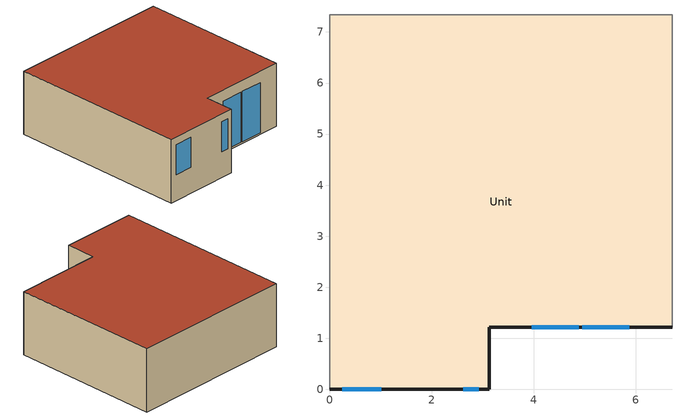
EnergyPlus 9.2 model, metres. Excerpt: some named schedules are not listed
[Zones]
Unit
 floor adiabatic (Unit Floor): 6.71,7.34 6.71,1.22 3.12,1.22 3.12,0 0,0 0,7.34 z0
 wall outside (Wood Frame Wall Zones 345): 0,0 3.12,0 3.12,1.22 6.71,1.22 z0:2.59
 wall adiabatic (Interior Wall): 6.71,1.22 6.71,7.34 0,7.34 0,0 z0:2.59
 window (Glazing System Zones 5678): 0.25,0 1.02,0 / 2.62,0 2.92,0 z1.07:2.29; 3.96,1.22 4.88,1.22 / 4.95,1.22 5.87,1.22 z0.08:2.13
 roof outside (Tile Roof Zones 45678): 0,7.34 0,0 3.12,0 3.12,1.22 6.71,1.22 6.71,7.34 z2.59
[Building]
NoSunspace Rooftop: North Axis {deg}=0; Terrain=City; Loads Convergence Tolerance Value=0.04; Temperature Convergence Tolerance Value {deltaC}=0.4; Solar Distribution=FullExteriorWithReflections; Maximum Number of Warmup Days=100; Minimum Number of Warmup Days=6
[Material]
Name | Roughness | Thickness {m} | Conductivity {W/m-K} | Density {kg/m3} | Specific Heat {J/kg-K} | Thermal Absorptance | Solar Absorptance | Visible Absorptance
I01 25mm insulation board | MediumRough | 0.0254 | 0.03 | 43 | 1210
G01a 19mm gypsum board | MediumSmooth | 0.019 | 0.16 | 800 | 1090
F11 Wood siding | MediumSmooth | 0.0127 | 0.09 | 592 | 1170
G02 16mm plywood | Smooth | 0.0159 | 0.12 | 544 | 1210
Wood Studs plus insulation | MediumRough | 0.0889 | 0.0525 | 960 | 1200 | 0.9 | 0.7 | 0.7
M14b 20cm heavyweight concrete | MediumRough | 0.2 | 1.95 | 2240 | 900
F14 Slate or tile | VeryRough | 0.0127 | 1.59 | 1920 | 1260
I03 75mm insulation board | MediumRough | 0.0762 | 0.03 | 43 | 1210
15mm insulation board | MediumRough | 0.015 | 0.03 | 43 | 1210
[Material:AirGap]
F04 Wall air space resistance: Thermal Resistance {m2-K/W}=0.15
[WindowMaterial:Glazing] Optical Data Type=Spectral; Infrared Transmittance at Normal Incidence=0; Conductivity {W/m-K}=1
Name | Window Glass Spectral Data Set | Thickness {m} | Front Side Infrared Hemispherical Emissivity | Back Side Infrared Hemispherical Emissivity
Zone5678 Exterior Pane | Zone5678 Exterior Pane Spec | 0.004 | 0.84 | 0.84
Zone5678 Interior Pane | Zone5678 Interior Pane Spec | 0.00386 | 0.024733 | 0.841906
[WindowMaterial:GasMixture]
Zone5678 Gap: Thickness {m}=0.0079; Number of Gases in Mixture=2; Gas 1 Type=Air; Gas 1 Fraction=0.1; Gas 2 Type=Argon; Gas 2 Fraction=0.9
[MaterialProperty:GlazingSpectralData] Wavelength 1 {micron}=0.3; Transmittance 1=0; Wavelength 2 {micron}=0.305; Wavelength 3 {micron}=0.31; Wavelength 4 {micron}=0.315; Wavelength 5 {micron}=0.32; N21=0.325; N25=0.33; N29=0.335; N33=0.34; N37=0.345; N41=0.35; N45=0.355; N49=0.36; N53=0.365; N57=0.37; N61=0.375; N65=0.38; N69=0.385; N73=0.39; N77=0.395; N81=0.4; N85=0.405; N89=0.41; N93=0.415; N97=0.42; N101=0.425; N105=0.43; N109=0.435; N113=0.44; N117=0.445; N121=0.45; N125=0.455; N129=0.46; N133=0.465; N137=0.47; N141=0.475; N145=0.48; N149=0.485; N153=0.49; N157=0.495; N161=0.5; N165=0.505; N169=0.51; N173=0.515; N177=0.52; N181=0.525; N185=0.53; N189=0.535; N193=0.54; N197=0.545; N201=0.55; N205=0.555; N209=0.56; N213=0.565; N217=0.57; N221=0.575; N225=0.58; N229=0.585; N233=0.59; N237=0.595; N241=0.6; N245=0.605; N249=0.61; N253=0.615; N257=0.62; N261=0.625; N265=0.63; N269=0.635; N273=0.64; N277=0.645; N281=0.65; N285=0.655; N289=0.66; N293=0.665; N297=0.67; N301=0.675; N305=0.68; N309=0.685; N313=0.69; N317=0.695; N321=0.7; N325=0.705; N329=0.71; N333=0.715; N337=0.72; N341=0.725; N345=0.73; N349=0.735; N353=0.74; N357=0.745; N361=0.75; N365=0.755; N369=0.76; N373=0.765; N377=0.77; N381=0.775; N385=0.78; N389=0.785; N393=0.79; N397=0.795; N401=0.8; N405=0.805; N409=0.81; N413=0.815; N417=0.82; N421=0.825; N425=0.83; N429=0.835; N433=0.84; N437=0.845; N441=0.85; N445=0.855; N449=0.86; N453=0.865; N457=0.87; N461=0.875; N465=0.88; N469=0.885; N473=0.89; N477=0.895; N481=0.9; N485=0.905; N489=0.91; N493=0.915; N497=0.92; N501=0.925; N505=0.93; N509=0.935; N513=0.94; N517=0.945; N521=0.95; N525=0.955; N529=0.96; N533=0.965; N537=0.97; N541=0.975; N545=0.98; N549=0.985; N553=0.99; N557=0.995; N561=1; N565=1.005; N569=1.01; N573=1.015; N577=1.02; N581=1.025; N585=1.03; N589=1.035; N593=1.04; N597=1.045; N601=1.05; N605=1.055; N609=1.06; N613=1.065; N617=1.07; N621=1.075; N625=1.08; N629=1.085; N633=1.09; N637=1.095; N641=1.1; N645=1.105; N649=1.11; N653=1.115; N657=1.12; N661=1.125; N665=1.13; N669=1.135; N673=1.14; N677=1.145; N681=1.15; N685=1.155; N689=1.16; N693=1.165; N697=1.17; N701=1.175; N705=1.18; N709=1.185; N713=1.19; N717=1.195; N721=1.2; N725=1.205; N729=1.21; N733=1.215; N737=1.22; N741=1.225; N745=1.23; N749=1.235; N753=1.24; N757=1.245; N761=1.25; N765=1.255; N769=1.26; N773=1.265; N777=1.27; N781=1.275; N785=1.28; N789=1.285; N793=1.29; N797=1.295; N801=1.3; N805=1.305; N809=1.31; N813=1.315; N817=1.32; N821=1.325; N825=1.33; N829=1.335; N833=1.34; N837=1.345; N841=1.35; N845=1.355; N849=1.36; N853=1.365; N857=1.37; N861=1.375; N865=1.38; N869=1.385; N873=1.39; N877=1.395; N881=1.4; N885=1.405; N889=1.41; N893=1.415; N897=1.42; N901=1.425; N905=1.43; N909=1.435; N913=1.44; N917=1.445; N921=1.45; N925=1.455; N929=1.46; N933=1.465; N937=1.47; N941=1.475; N945=1.48; N949=1.485; N953=1.49; N957=1.495; N961=1.5; N965=1.505; N969=1.51; N973=1.515; N977=1.52; N981=1.525; N985=1.53; N989=1.535; N993=1.54; N997=1.545; N1001=1.55; N1005=1.555; N1009=1.56; N1013=1.565; N1017=1.57; N1021=1.575; N1025=1.58; N1029=1.585; N1033=1.59; N1037=1.595; N1041=1.6; N1045=1.605; N1049=1.61; N1053=1.615; N1057=1.62; N1061=1.625; N1065=1.63; N1069=1.635; N1073=1.64; N1077=1.645; N1081=1.65; N1085=1.655; N1089=1.66; N1093=1.665; N1097=1.67; N1101=1.675; N1105=1.68; N1109=1.685; N1113=1.69; N1117=1.695; N1121=1.7; N1125=1.705; N1129=1.71; N1133=1.715; N1137=1.72; N1141=1.725; N1145=1.73; N1149=1.735; N1153=1.74; N1157=1.745; N1161=1.75; N1165=1.755; N1169=1.76; N1173=1.765; N1177=1.77; N1181=1.775; N1185=1.78; N1189=1.785; N1193=1.79; N1197=1.795; N1201=1.8; N1205=1.805; N1209=1.81; N1213=1.815; N1217=1.82; N1221=1.825; N1225=1.83; N1229=1.835; N1233=1.84; N1237=1.845; N1241=1.85; N1245=1.855; N1249=1.86; N1253=1.865; N1257=1.87; N1261=1.875; N1265=1.88; N1269=1.885; N1273=1.89; N1277=1.895; N1281=1.9; N1285=1.905; N1289=1.91; N1293=1.915; N1297=1.92; N1301=1.925; N1305=1.93; N1309=1.935; N1313=1.94; N1317=1.945; N1321=1.95; N1325=1.955; N1329=1.96; N1333=1.965; N1337=1.97; N1341=1.975; N1345=1.98; N1349=1.985; N1353=1.99; N1357=1.995; N1361=2; N1365=2.005; N1369=2.01; N1373=2.015; N1377=2.02; N1381=2.025; N1385=2.03; N1389=2.035; N1393=2.04; N1397=2.045; N1401=2.05; N1405=2.055; N1409=2.06; N1413=2.065; N1417=2.07; N1421=2.075; N1425=2.08; N1429=2.085; N1433=2.09; N1437=2.095; N1441=2.1; N1445=2.105; N1449=2.11; N1453=2.115; N1457=2.12; N1461=2.125; N1465=2.13; N1469=2.135; N1473=2.14; N1477=2.145; N1481=2.15; N1485=2.155; N1489=2.16; N1493=2.165; N1497=2.17; N1501=2.175; N1505=2.18; N1509=2.185; N1513=2.19; N1517=2.195; N1521=2.2; N1525=2.205; N1529=2.21; N1533=2.215; N1537=2.22; N1541=2.225; N1545=2.23; N1549=2.235; N1553=2.24; N1557=2.245; N1561=2.25; N1565=2.255; N1569=2.26; N1573=2.265; N1577=2.27; N1581=2.275; N1585=2.28; N1589=2.285; N1593=2.29; N1597=2.295; N1601=2.3; N1605=2.305; N1609=2.31; N1613=2.315; N1617=2.32; N1621=2.325; N1625=2.33; N1629=2.335; N1633=2.34; N1637=2.345; N1641=2.35; N1645=2.355; N1649=2.36; N1653=2.365; N1657=2.37; N1661=2.375; N1665=2.38; N1669=2.385; N1673=2.39; N1677=2.395; N1681=2.4; N1685=2.405; N1689=2.41; N1693=2.415; N1697=2.42; N1701=2.425; N1705=2.43; N1709=2.435; N1713=2.44; N1717=2.445; N1721=2.45; N1725=2.455; N1729=2.46; N1733=2.465; N1737=2.47; N1741=2.475; N1745=2.48; N1749=2.485; N1753=2.49; N1757=2.495; N1761=2.5
Name | Front Reflectance 1 | Back Reflectance 1 | Transmittance 2 | Front Reflectance 2 | Back Reflectance 2 | Transmittance 3 | Front Reflectance 3 | Back Reflectance 3 | Transmittance 4 | Front Reflectance 4 | Back Reflectance 4 | Transmittance 5 | Front Reflectance 5 | Back Reflectance 5 | N22 | N23 | N24 | N26 | N27 | N28 | N30 | N31 | N32 | N34 | N35 | N36 | N38 | N39 | N40 | N42 | N43 | N44 | N46 | N47 | N48 | N50 | N51 | N52 | N54 | N55 | N56 | N58 | N59 | N60 | N62 | N63 | N64 | N66 | N67 | N68 | N70 | N71 | N72 | N74 | N75 | N76 | N78 | N79 | N80 | N82 | N83 | N84 | N86 | N87 | N88 | N90 | N91 | N92 | N94 | N95 | N96 | N98 | N99 | N100 | N102 | N103 | N104 | N106 | N107 | N108 | N110 | N111 | N112 | N114 | N115 | N116 | N118 | N119 | N120 | N122 | N123 | N124 | N126 | N127 | N128 | N130 | N131 | N132 | N134 | N135 | N136 | N138 | N139 | N140 | N142 | N143 | N144 | N146 | N147 | N148 | N150 | N151 | N152 | N154 | N155 | N156 | N158 | N159 | N160 | N162 | N163 | N164 | N166 | N167 | N168 | N170 | N171 | N172 | N174 | N175 | N176 | N178 | N179 | N180 | N182 | N183 | N184 | N186 | N187 | N188 | N190 | N191 | N192 | N194 | N195 | N196 | N198 | N199 | N200 | N202 | N203 | N204 | N206 | N207 | N208 | N210 | N211 | N212 | N214 | N215 | N216 | N218 | N219 | N220 | N222 | N223 | N224 | N226 | N227 | N228 | N230 | N231 | N232 | N234 | N235 | N236 | N238 | N239 | N240 | N242 | N243 | N244 | N246 | N247 | N248 | N250 | N251 | N252 | N254 | N255 | N256 | N258 | N259 | N260 | N262 | N263 | N264 | N266 | N267 | N268 | N270 | N271 | N272 | N274 | N275 | N276 | N278 | N279 | N280 | N282 | N283 | N284 | N286 | N287 | N288 | N290 | N291 | N292 | N294 | N295 | N296 | N298 | N299 | N300 | N302 | N303 | N304 | N306 | N307 | N308 | N310 | N311 | N312 | N314 | N315 | N316 | N318 | N319 | N320 | N322 | N323 | N324 | N326 | N327 | N328 | N330 | N331 | N332 | N334 | N335 | N336 | N338 | N339 | N340 | N342 | N343 | N344 | N346 | N347 | N348 | N350 | N351 | N352 | N354 | N355 | N356 | N358 | N359 | N360 | N362 | N363 | N364 | N366 | N367 | N368 | N370 | N371 | N372 | N374 | N375 | N376 | N378 | N379 | N380 | N382 | N383 | N384 | N386 | N387 | N388 | N390 | N391 | N392 | N394 | N395 | N396 | N398 | N399 | N400 | N402 | N403 | N404 | N406 | N407 | N408 | N410 | N411 | N412 | N414 | N415 | N416 | N418 | N419 | N420 | N422 | N423 | N424 | N426 | N427 | N428 | N430 | N431 | N432 | N434 | N435 | N436 | N438 | N439 | N440 | N442 | N443 | N444 | N446 | N447 | N448 | N450 | N451 | N452 | N454 | N455 | N456 | N458 | N459 | N460 | N462 | N463 | N464 | N466 | N467 | N468 | N470 | N471 | N472 | N474 | N475 | N476 | N478 | N479 | N480 | N482 | N483 | N484 | N486 | N487 | N488 | N490 | N491 | N492 | N494 | N495 | N496 | N498 | N499 | N500 | N502 | N503 | N504 | N506 | N507 | N508 | N510 | N511 | N512 | N514 | N515 | N516 | N518 | N519 | N520 | N522 | N523 | N524 | N526 | N527 | N528 | N530 | N531 | N532 | N534 | N535 | N536 | N538 | N539 | N540 | N542 | N543 | N544 | N546 | N547 | N548 | N550 | N551 | N552 | N554 | N555 | N556 | N558 | N559 | N560 | N562 | N563 | N564 | N566 | N567 | N568 | N570 | N571 | N572 | N574 | N575 | N576 | N578 | N579 | N580 | N582 | N583 | N584 | N586 | N587 | N588 | N590 | N591 | N592 | N594 | N595 | N596 | N598 | N599 | N600 | N602 | N603 | N604 | N606 | N607 | N608 | N610 | N611 | N612 | N614 | N615 | N616 | N618 | N619 | N620 | N622 | N623 | N624 | N626 | N627 | N628 | N630 | N631 | N632 | N634 | N635 | N636 | N638 | N639 | N640 | N642 | N643 | N644 | N646 | N647 | N648 | N650 | N651 | N652 | N654 | N655 | N656 | N658 | N659 | N660 | N662 | N663 | N664 | N666 | N667 | N668 | N670 | N671 | N672 | N674 | N675 | N676 | N678 | N679 | N680 | N682 | N683 | N684 | N686 | N687 | N688 | N690 | N691 | N692 | N694 | N695 | N696 | N698 | N699 | N700 | N702 | N703 | N704 | N706 | N707 | N708 | N710 | N711 | N712 | N714 | N715 | N716 | N718 | N719 | N720 | N722 | N723 | N724 | N726 | N727 | N728 | N730 | N731 | N732 | N734 | N735 | N736 | N738 | N739 | N740 | N742 | N743 | N744 | N746 | N747 | N748 | N750 | N751 | N752 | N754 | N755 | N756 | N758 | N759 | N760 | N762 | N763 | N764 | N766 | N767 | N768 | N770 | N771 | N772 | N774 | N775 | N776 | N778 | N779 | N780 | N782 | N783 | N784 | N786 | N787 | N788 | N790 | N791 | N792 | N794 | N795 | N796 | N798 | N799 | N800 | N802 | N803 | N804 | N806 | N807 | N808 | N810 | N811 | N812 | N814 | N815 | N816 | N818 | N819 | N820 | N822 | N823 | N824 | N826 | N827 | N828 | N830 | N831 | N832 | N834 | N835 | N836 | N838 | N839 | N840 | N842 | N843 | N844 | N846 | N847 | N848 | N850 | N851 | N852 | N854 | N855 | N856 | N858 | N859 | N860 | N862 | N863 | N864 | N866 | N867 | N868 | N870 | N871 | N872 | N874 | N875 | N876 | N878 | N879 | N880 | N882 | N883 | N884 | N886 | N887 | N888 | N890 | N891 | N892 | N894 | N895 | N896 | N898 | N899 | N900 | N902 | N903 | N904 | N906 | N907 | N908 | N910 | N911 | N912 | N914 | N915 | N916 | N918 | N919 | N920 | N922 | N923 | N924 | N926 | N927 | N928 | N930 | N931 | N932 | N934 | N935 | N936 | N938 | N939 | N940 | N942 | N943 | N944 | N946 | N947 | N948 | N950 | N951 | N952 | N954 | N955 | N956 | N958 | N959 | N960 | N962 | N963 | N964 | N966 | N967 | N968 | N970 | N971 | N972 | N974 | N975 | N976 | N978 | N979 | N980 | N982 | N983 | N984 | N986 | N987 | N988 | N990 | N991 | N992 | N994 | N995 | N996 | N998 | N999 | N1000 | N1002 | N1003 | N1004 | N1006 | N1007 | N1008 | N1010 | N1011 | N1012 | N1014 | N1015 | N1016 | N1018 | N1019 | N1020 | N1022 | N1023 | N1024 | N1026 | N1027 | N1028 | N1030 | N1031 | N1032 | N1034 | N1035 | N1036 | N1038 | N1039 | N1040 | N1042 | N1043 | N1044 | N1046 | N1047 | N1048 | N1050 | N1051 | N1052 | N1054 | N1055 | N1056 | N1058 | N1059 | N1060 | N1062 | N1063 | N1064 | N1066 | N1067 | N1068 | N1070 | N1071 | N1072 | N1074 | N1075 | N1076 | N1078 | N1079 | N1080 | N1082 | N1083 | N1084 | N1086 | N1087 | N1088 | N1090 | N1091 | N1092 | N1094 | N1095 | N1096 | N1098 | N1099 | N1100 | N1102 | N1103 | N1104 | N1106 | N1107 | N1108 | N1110 | N1111 | N1112 | N1114 | N1115 | N1116 | N1118 | N1119 | N1120 | N1122 | N1123 | N1124 | N1126 | N1127 | N1128 | N1130 | N1131 | N1132 | N1134 | N1135 | N1136 | N1138 | N1139 | N1140 | N1142 | N1143 | N1144 | N1146 | N1147 | N1148 | N1150 | N1151 | N1152 | N1154 | N1155 | N1156 | N1158 | N1159 | N1160 | N1162 | N1163 | N1164 | N1166 | N1167 | N1168 | N1170 | N1171 | N1172 | N1174 | N1175 | N1176 | N1178 | N1179 | N1180 | N1182 | N1183 | N1184 | N1186 | N1187 | N1188 | N1190 | N1191 | N1192 | N1194 | N1195 | N1196 | N1198 | N1199 | N1200 | N1202 | N1203 | N1204 | N1206 | N1207 | N1208 | N1210 | N1211 | N1212 | N1214 | N1215 | N1216 | N1218 | N1219 | N1220 | N1222 | N1223 | N1224 | N1226 | N1227 | N1228 | N1230 | N1231 | N1232 | N1234 | N1235 | N1236 | N1238 | N1239 | N1240 | N1242 | N1243 | N1244 | N1246 | N1247 | N1248 | N1250 | N1251 | N1252 | N1254 | N1255 | N1256 | N1258 | N1259 | N1260 | N1262 | N1263 | N1264 | N1266 | N1267 | N1268 | N1270 | N1271 | N1272 | N1274 | N1275 | N1276 | N1278 | N1279 | N1280 | N1282 | N1283 | N1284 | N1286 | N1287 | N1288 | N1290 | N1291 | N1292 | N1294 | N1295 | N1296 | N1298 | N1299 | N1300 | N1302 | N1303 | N1304 | N1306 | N1307 | N1308 | N1310 | N1311 | N1312 | N1314 | N1315 | N1316 | N1318 | N1319 | N1320 | N1322 | N1323 | N1324 | N1326 | N1327 | N1328 | N1330 | N1331 | N1332 | N1334 | N1335 | N1336 | N1338 | N1339 | N1340 | N1342 | N1343 | N1344 | N1346 | N1347 | N1348 | N1350 | N1351 | N1352 | N1354 | N1355 | N1356 | N1358 | N1359 | N1360 | N1362 | N1363 | N1364 | N1366 | N1367 | N1368 | N1370 | N1371 | N1372 | N1374 | N1375 | N1376 | N1378 | N1379 | N1380 | N1382 | N1383 | N1384 | N1386 | N1387 | N1388 | N1390 | N1391 | N1392 | N1394 | N1395 | N1396 | N1398 | N1399 | N1400 | N1402 | N1403 | N1404 | N1406 | N1407 | N1408 | N1410 | N1411 | N1412 | N1414 | N1415 | N1416 | N1418 | N1419 | N1420 | N1422 | N1423 | N1424 | N1426 | N1427 | N1428 | N1430 | N1431 | N1432 | N1434 | N1435 | N1436 | N1438 | N1439 | N1440 | N1442 | N1443 | N1444 | N1446 | N1447 | N1448 | N1450 | N1451 | N1452 | N1454 | N1455 | N1456 | N1458 | N1459 | N1460 | N1462 | N1463 | N1464 | N1466 | N1467 | N1468 | N1470 | N1471 | N1472 | N1474 | N1475 | N1476 | N1478 | N1479 | N1480 | N1482 | N1483 | N1484 | N1486 | N1487 | N1488 | N1490 | N1491 | N1492 | N1494 | N1495 | N1496 | N1498 | N1499 | N1500 | N1502 | N1503 | N1504 | N1506 | N1507 | N1508 | N1510 | N1511 | N1512 | N1514 | N1515 | N1516 | N1518 | N1519 | N1520 | N1522 | N1523 | N1524 | N1526 | N1527 | N1528 | N1530 | N1531 | N1532 | N1534 | N1535 | N1536 | N1538 | N1539 | N1540 | N1542 | N1543 | N1544 | N1546 | N1547 | N1548 | N1550 | N1551 | N1552 | N1554 | N1555 | N1556 | N1558 | N1559 | N1560 | N1562 | N1563 | N1564 | N1566 | N1567 | N1568 | N1570 | N1571 | N1572 | N1574 | N1575 | N1576 | N1578 | N1579 | N1580 | N1582 | N1583 | N1584 | N1586 | N1587 | N1588 | N1590 | N1591 | N1592 | N1594 | N1595 | N1596 | N1598 | N1599 | N1600 | N1602 | N1603 | N1604 | N1606 | N1607 | N1608 | N1610 | N1611 | N1612 | N1614 | N1615 | N1616 | N1618 | N1619 | N1620 | N1622 | N1623 | N1624 | N1626 | N1627 | N1628 | N1630 | N1631 | N1632 | N1634 | N1635 | N1636 | N1638 | N1639 | N1640 | N1642 | N1643 | N1644 | N1646 | N1647 | N1648 | N1650 | N1651 | N1652 | N1654 | N1655 | N1656 | N1658 | N1659 | N1660 | N1662 | N1663 | N1664 | N1666 | N1667 | N1668 | N1670 | N1671 | N1672 | N1674 | N1675 | N1676 | N1678 | N1679 | N1680 | N1682 | N1683 | N1684 | N1686 | N1687 | N1688 | N1690 | N1691 | N1692 | N1694 | N1695 | N1696 | N1698 | N1699 | N1700 | N1702 | N1703 | N1704 | N1706 | N1707 | N1708 | N1710 | N1711 | N1712 | N1714 | N1715 | N1716 | N1718 | N1719 | N1720 | N1722 | N1723 | N1724 | N1726 | N1727 | N1728 | N1730 | N1731 | N1732 | N1734 | N1735 | N1736 | N1738 | N1739 | N1740 | N1742 | N1743 | N1744 | N1746 | N1747 | N1748 | N1750 | N1751 | N1752 | N1754 | N1755 | N1756 | N1758 | N1759 | N1760 | N1762 | N1763 | N1764
Zone5678 Exterior Pane Spec | 0.0474 | 0.0474 | 0.0017 | 0.0472 | 0.0472 | 0.0126 | 0.0471 | 0.0471 | 0.0517 | 0.047 | 0.047 | 0.1344 | 0.0476 | 0.0476 | 0.2588 | 0.05 | 0.05 | 0.4027 | 0.0547 | 0.0547 | 0.537 | 0.0609 | 0.0609 | 0.6504 | 0.0675 | 0.0675 | 0.7315 | 0.073 | 0.073 | 0.7903 | 0.0773 | 0.0773 | 0.8297 | 0.0802 | 0.0802 | 0.8549 | 0.0822 | 0.0822 | 0.8706 | 0.0833 | 0.0833 | 0.8765 | 0.0836 | 0.0836 | 0.8706 | 0.0829 | 0.0829 | 0.8644 | 0.0822 | 0.0822 | 0.8747 | 0.0829 | 0.0829 | 0.8873 | 0.0838 | 0.0838 | 0.8949 | 0.0843 | 0.0843 | 0.8981 | 0.0844 | 0.0844 | 0.8988 | 0.0843 | 0.0843 | 0.898 | 0.0841 | 0.0841 | 0.8972 | 0.0839 | 0.0839 | 0.8965 | 0.0837 | 0.0837 | 0.8969 | 0.0836 | 0.0836 | 0.897 | 0.0834 | 0.0834 | 0.8968 | 0.0833 | 0.0833 | 0.8971 | 0.0832 | 0.0832 | 0.8982 | 0.0832 | 0.0832 | 0.9001 | 0.0832 | 0.0832 | 0.9019 | 0.0832 | 0.0832 | 0.9032 | 0.0832 | 0.0832 | 0.904 | 0.0832 | 0.0832 | 0.9049 | 0.0832 | 0.0832 | 0.9055 | 0.0831 | 0.0831 | 0.9059 | 0.0831 | 0.0831 | 0.9064 | 0.083 | 0.083 | 0.9068 | 0.083 | 0.083 | 0.9073 | 0.0829 | 0.0829 | 0.9079 | 0.0829 | 0.0829 | 0.9083 | 0.0828 | 0.0828 | 0.9086 | 0.0828 | 0.0828 | 0.9088 | 0.0827 | 0.0827 | 0.9087 | 0.0826 | 0.0826 | 0.9083 | 0.0825 | 0.0825 | 0.9081 | 0.0824 | 0.0824 | 0.9077 | 0.0823 | 0.0823 | 0.9074 | 0.0822 | 0.0822 | 0.9069 | 0.0821 | 0.0821 | 0.9065 | 0.082 | 0.082 | 0.9058 | 0.0819 | 0.0819 | 0.9057 | 0.0818 | 0.0818 | 0.9052 | 0.0817 | 0.0817 | 0.904 | 0.0815 | 0.0815 | 0.9031 | 0.0814 | 0.0814 | 0.902 | 0.0813 | 0.0813 | 0.901 | 0.0811 | 0.0811 | 0.9001 | 0.081 | 0.081 | 0.8984 | 0.0808 | 0.0808 | 0.8975 | 0.0807 | 0.0807 | 0.8964 | 0.0805 | 0.0805 | 0.8954 | 0.0804 | 0.0804 | 0.8937 | 0.0802 | 0.0802 | 0.8922 | 0.08 | 0.08 | 0.8908 | 0.0799 | 0.0799 | 0.8894 | 0.0797 | 0.0797 | 0.8877 | 0.0795 | 0.0795 | 0.8861 | 0.0793 | 0.0793 | 0.8847 | 0.0792 | 0.0792 | 0.8827 | 0.079 | 0.079 | 0.8815 | 0.0788 | 0.0788 | 0.8802 | 0.0787 | 0.0787 | 0.8788 | 0.0785 | 0.0785 | 0.8775 | 0.0784 | 0.0784 | 0.8762 | 0.0783 | 0.0783 | 0.8748 | 0.0781 | 0.0781 | 0.8734 | 0.0779 | 0.0779 | 0.8718 | 0.0778 | 0.0778 | 0.8703 | 0.0776 | 0.0776 | 0.8687 | 0.0775 | 0.0775 | 0.8672 | 0.0773 | 0.0773 | 0.8656 | 0.0771 | 0.0771 | 0.8637 | 0.077 | 0.077 | 0.8622 | 0.0768 | 0.0768 | 0.8605 | 0.0767 | 0.0767 | 0.859 | 0.0765 | 0.0765 | 0.857 | 0.0763 | 0.0763 | 0.8553 | 0.0761 | 0.0761 | 0.8535 | 0.076 | 0.076 | 0.852 | 0.0758 | 0.0758 | 0.85 | 0.0757 | 0.0757 | 0.8485 | 0.0755 | 0.0755 | 0.8469 | 0.0753 | 0.0753 | 0.8447 | 0.0752 | 0.0752 | 0.8433 | 0.075 | 0.075 | 0.8414 | 0.0748 | 0.0748 | 0.8394 | 0.0747 | 0.0747 | 0.8384 | 0.0746 | 0.0746 | 0.8366 | 0.0744 | 0.0744 | 0.8348 | 0.0742 | 0.0742 | 0.8333 | 0.0741 | 0.0741 | 0.8318 | 0.074 | 0.074 | 0.8304 | 0.0738 | 0.0738 | 0.829 | 0.0737 | 0.0737 | 0.8275 | 0.0736 | 0.0736 | 0.8261 | 0.0734 | 0.0734 | 0.8247 | 0.0733 | 0.0733 | 0.8236 | 0.0732 | 0.0732 | 0.8225 | 0.0731 | 0.0731 | 0.8213 | 0.073 | 0.073 | 0.8201 | 0.0729 | 0.0729 | 0.8188 | 0.0728 | 0.0728 | 0.8177 | 0.0727 | 0.0727 | 0.8168 | 0.0726 | 0.0726 | 0.8158 | 0.0725 | 0.0725 | 0.8148 | 0.0724 | 0.0724 | 0.8141 | 0.0723 | 0.0723 | 0.8131 | 0.0722 | 0.0722 | 0.8121 | 0.0721 | 0.0721 | 0.8115 | 0.0721 | 0.0721 | 0.8105 | 0.072 | 0.072 | 0.8099 | 0.0719 | 0.0719 | 0.8092 | 0.0718 | 0.0718 | 0.8084 | 0.0717 | 0.0717 | 0.8077 | 0.0717 | 0.0717 | 0.8073 | 0.0716 | 0.0716 | 0.8065 | 0.0716 | 0.0716 | 0.806 | 0.0715 | 0.0715 | 0.8055 | 0.0714 | 0.0714 | 0.8051 | 0.0714 | 0.0714 | 0.8044 | 0.0713 | 0.0713 | 0.8039 | 0.0713 | 0.0713 | 0.8035 | 0.0712 | 0.0712 | 0.8033 | 0.0712 | 0.0712 | 0.803 | 0.0712 | 0.0712 | 0.8024 | 0.0711 | 0.0711 | 0.8021 | 0.0711 | 0.0711 | 0.8018 | 0.071 | 0.071 | 0.8015 | 0.071 | 0.071 | 0.8013 | 0.071 | 0.071 | 0.8013 | 0.0709 | 0.0709 | 0.8008 | 0.0709 | 0.0709 | 0.8006 | 0.0709 | 0.0709 | 0.8004 | 0.0708 | 0.0708 | 0.8002 | 0.0708 | 0.0708 | 0.8001 | 0.0708 | 0.0708 | 0.7999 | 0.0707 | 0.0707 | 0.7999 | 0.0707 | 0.0707 | 0.7997 | 0.0707 | 0.0707 | 0.7997 | 0.0707 | 0.0707 | 0.7998 | 0.0707 | 0.0707 | 0.7996 | 0.0706 | 0.0706 | 0.7996 | 0.0706 | 0.0706 | 0.7996 | 0.0706 | 0.0706 | 0.7996 | 0.0706 | 0.0706 | 0.7995 | 0.0706 | 0.0706 | 0.7994 | 0.0706 | 0.0706 | 0.7996 | 0.0705 | 0.0705 | 0.7996 | 0.0705 | 0.0705 | 0.7997 | 0.0705 | 0.0705 | 0.7997 | 0.0705 | 0.0705 | 0.7997 | 0.0705 | 0.0705 | 0.7998 | 0.0705 | 0.0705 | 0.7999 | 0.0705 | 0.0705 | 0.8001 | 0.0705 | 0.0705 | 0.8002 | 0.0705 | 0.0705 | 0.8003 | 0.0705 | 0.0705 | 0.8005 | 0.0705 | 0.0705 | 0.8007 | 0.0705 | 0.0705 | 0.8009 | 0.0705 | 0.0705 | 0.801 | 0.0705 | 0.0705 | 0.8013 | 0.0705 | 0.0705 | 0.8016 | 0.0705 | 0.0705 | 0.8017 | 0.0705 | 0.0705 | 0.8019 | 0.0705 | 0.0705 | 0.8022 | 0.0705 | 0.0705 | 0.8026 | 0.0705 | 0.0705 | 0.8028 | 0.0705 | 0.0705 | 0.8031 | 0.0705 | 0.0705 | 0.8035 | 0.0705 | 0.0705 | 0.8039 | 0.0705 | 0.0705 | 0.8043 | 0.0705 | 0.0705 | 0.8045 | 0.0706 | 0.0706 | 0.8049 | 0.0706 | 0.0706 | 0.8053 | 0.0706 | 0.0706 | 0.8056 | 0.0706 | 0.0706 | 0.806 | 0.0706 | 0.0706 | 0.8065 | 0.0706 | 0.0706 | 0.8071 | 0.0707 | 0.0707 | 0.8074 | 0.0707 | 0.0707 | 0.8079 | 0.0707 | 0.0707 | 0.8085 | 0.0707 | 0.0707 | 0.8089 | 0.0707 | 0.0707 | 0.8095 | 0.0708 | 0.0708 | 0.8102 | 0.0708 | 0.0708 | 0.8106 | 0.0708 | 0.0708 | 0.8112 | 0.0708 | 0.0708 | 0.8118 | 0.0709 | 0.0709 | 0.8124 | 0.0709 | 0.0709 | 0.8132 | 0.0709 | 0.0709 | 0.814 | 0.071 | 0.071 | 0.8146 | 0.071 | 0.071 | 0.8152 | 0.0711 | 0.0711 | 0.8159 | 0.0711 | 0.0711 | 0.8165 | 0.0711 | 0.0711 | 0.8172 | 0.0712 | 0.0712 | 0.8179 | 0.0712 | 0.0712 | 0.8187 | 0.0712 | 0.0712 | 0.8196 | 0.0713 | 0.0713 | 0.8204 | 0.0713 | 0.0713 | 0.821 | 0.0714 | 0.0714 | 0.8218 | 0.0714 | 0.0714 | 0.8227 | 0.0715 | 0.0715 | 0.8237 | 0.0715 | 0.0715 | 0.8242 | 0.0716 | 0.0716 | 0.825 | 0.0716 | 0.0716 | 0.8257 | 0.0716 | 0.0716 | 0.8261 | 0.0716 | 0.0716 | 0.8264 | 0.0717 | 0.0717 | 0.8269 | 0.0717 | 0.0717 | 0.8275 | 0.0717 | 0.0717 | 0.8281 | 0.0717 | 0.0717 | 0.829 | 0.0718 | 0.0718 | 0.8299 | 0.0718 | 0.0718 | 0.831 | 0.0719 | 0.0719 | 0.832 | 0.072 | 0.072 | 0.8332 | 0.0721 | 0.0721 | 0.8342 | 0.0721 | 0.0721 | 0.8351 | 0.0722 | 0.0722 | 0.836 | 0.0722 | 0.0722 | 0.8371 | 0.0723 | 0.0723 | 0.8378 | 0.0723 | 0.0723 | 0.839 | 0.0724 | 0.0724 | 0.8399 | 0.0725 | 0.0725 | 0.8407 | 0.0725 | 0.0725 | 0.8416 | 0.0726 | 0.0726 | 0.8424 | 0.0726 | 0.0726 | 0.8433 | 0.0727 | 0.0727 | 0.844 | 0.0727 | 0.0727 | 0.8447 | 0.0727 | 0.0727 | 0.8456 | 0.0728 | 0.0728 | 0.8462 | 0.0728 | 0.0728 | 0.8471 | 0.0729 | 0.0729 | 0.8478 | 0.0729 | 0.0729 | 0.8485 | 0.073 | 0.073 | 0.8493 | 0.073 | 0.073 | 0.85 | 0.073 | 0.073 | 0.8507 | 0.0731 | 0.0731 | 0.8513 | 0.0731 | 0.0731 | 0.8518 | 0.0731 | 0.0731 | 0.8525 | 0.0732 | 0.0732 | 0.8531 | 0.0732 | 0.0732 | 0.8537 | 0.0732 | 0.0732 | 0.8542 | 0.0733 | 0.0733 | 0.8547 | 0.0733 | 0.0733 | 0.8552 | 0.0733 | 0.0733 | 0.8556 | 0.0733 | 0.0733 | 0.8562 | 0.0733 | 0.0733 | 0.8566 | 0.0734 | 0.0734 | 0.8568 | 0.0734 | 0.0734 | 0.8572 | 0.0734 | 0.0734 | 0.8577 | 0.0734 | 0.0734 | 0.8581 | 0.0734 | 0.0734 | 0.8585 | 0.0734 | 0.0734 | 0.8588 | 0.0734 | 0.0734 | 0.8591 | 0.0734 | 0.0734 | 0.8594 | 0.0735 | 0.0735 | 0.8596 | 0.0735 | 0.0735 | 0.8598 | 0.0735 | 0.0735 | 0.8601 | 0.0735 | 0.0735 | 0.8603 | 0.0735 | 0.0735 | 0.8604 | 0.0735 | 0.0735 | 0.8605 | 0.0735 | 0.0735 | 0.8606 | 0.0734 | 0.0734 | 0.8607 | 0.0734 | 0.0734 | 0.8609 | 0.0734 | 0.0734 | 0.861 | 0.0734 | 0.0734 | 0.8611 | 0.0734 | 0.0734 | 0.8611 | 0.0734 | 0.0734 | 0.8611 | 0.0734 | 0.0734 | 0.8612 | 0.0734 | 0.0734 | 0.8612 | 0.0734 | 0.0734 | 0.8612 | 0.0734 | 0.0734 | 0.8612 | 0.0733 | 0.0733 | 0.8612 | 0.0733 | 0.0733 | 0.8612 | 0.0733 | 0.0733 | 0.8612 | 0.0733 | 0.0733 | 0.8611 | 0.0733 | 0.0733 | 0.8611 | 0.0733 | 0.0733 | 0.8611 | 0.0732 | 0.0732 | 0.8609 | 0.0732 | 0.0732 | 0.8608 | 0.0732 | 0.0732 | 0.8608 | 0.0732 | 0.0732 | 0.8608 | 0.0732 | 0.0732 | 0.8605 | 0.0731 | 0.0731 | 0.8605 | 0.0731 | 0.0731 | 0.8602 | 0.0731 | 0.0731 | 0.8602 | 0.0731 | 0.0731 | 0.8602 | 0.073 | 0.073 | 0.8601 | 0.073 | 0.073 | 0.8601 | 0.073 | 0.073 | 0.8599 | 0.073 | 0.073 | 0.8597 | 0.0729 | 0.0729 | 0.8597 | 0.0729 | 0.0729 | 0.8596 | 0.0729 | 0.0729 | 0.8594 | 0.0729 | 0.0729 | 0.8594 | 0.0729 | 0.0729 | 0.8594 | 0.0728 | 0.0728 | 0.8592 | 0.0728 | 0.0728 | 0.8592 | 0.0728 | 0.0728 | 0.8591 | 0.0728 | 0.0728 | 0.8589 | 0.0727 | 0.0727 | 0.8589 | 0.0727 | 0.0727 | 0.8589 | 0.0727 | 0.0727 | 0.859 | 0.0727 | 0.0727 | 0.8589 | 0.0727 | 0.0727 | 0.8588 | 0.0727 | 0.0727 | 0.8588 | 0.0726 | 0.0726 | 0.8588 | 0.0726 | 0.0726 | 0.8587 | 0.0726 | 0.0726 | 0.8586 | 0.0726 | 0.0726 | 0.8584 | 0.0725 | 0.0725 | 0.8584 | 0.0725 | 0.0725 | 0.8585 | 0.0725 | 0.0725 | 0.8583 | 0.0725 | 0.0725 | 0.8583 | 0.0725 | 0.0725 | 0.8584 | 0.0725 | 0.0725 | 0.8582 | 0.0724 | 0.0724 | 0.8582 | 0.0724 | 0.0724 | 0.858 | 0.0724 | 0.0724 | 0.858 | 0.0724 | 0.0724 | 0.858 | 0.0724 | 0.0724 | 0.8579 | 0.0723 | 0.0723 | 0.8579 | 0.0723 | 0.0723 | 0.8578 | 0.0723 | 0.0723 | 0.858 | 0.0723 | 0.0723 | 0.858 | 0.0723 | 0.0723 | 0.858 | 0.0723 | 0.0723 | 0.858 | 0.0722 | 0.0722 | 0.8578 | 0.0722 | 0.0722 | 0.8579 | 0.0722 | 0.0722 | 0.8581 | 0.0722 | 0.0722 | 0.8581 | 0.0722 | 0.0722 | 0.8582 | 0.0722 | 0.0722 | 0.8583 | 0.0722 | 0.0722 | 0.8583 | 0.0722 | 0.0722 | 0.8582 | 0.0721 | 0.0721 | 0.8584 | 0.0721 | 0.0721 | 0.8585 | 0.0721 | 0.0721 | 0.8587 | 0.0721 | 0.0721 | 0.8588 | 0.0721 | 0.0721 | 0.8589 | 0.0721 | 0.0721 | 0.8589 | 0.0721 | 0.0721 | 0.8589 | 0.0721 | 0.0721 | 0.859 | 0.0721 | 0.0721 | 0.859 | 0.072 | 0.072 | 0.8588 | 0.072 | 0.072 | 0.8589 | 0.072 | 0.072 | 0.8589 | 0.072 | 0.072 | 0.859 | 0.072 | 0.072 | 0.8589 | 0.0719 | 0.0719 | 0.8587 | 0.0719 | 0.0719 | 0.8588 | 0.0719 | 0.0719 | 0.8587 | 0.0719 | 0.0719 | 0.8585 | 0.0719 | 0.0719 | 0.8585 | 0.0718 | 0.0718 | 0.8583 | 0.0718 | 0.0718 | 0.8581 | 0.0718 | 0.0718 | 0.8579 | 0.0717 | 0.0717 | 0.8574 | 0.0717 | 0.0717 | 0.8569 | 0.0716 | 0.0716 | 0.8564 | 0.0716 | 0.0716 | 0.8556 | 0.0715 | 0.0715 | 0.8546 | 0.0714 | 0.0714 | 0.8535 | 0.0713 | 0.0713 | 0.8526 | 0.0712 | 0.0712 | 0.8515 | 0.0711 | 0.0711 | 0.85 | 0.071 | 0.071 | 0.848 | 0.0708 | 0.0708 | 0.8462 | 0.0707 | 0.0707 | 0.8445 | 0.0705 | 0.0705 | 0.8437 | 0.0705 | 0.0705 | 0.8437 | 0.0704 | 0.0704 | 0.8442 | 0.0705 | 0.0705 | 0.8444 | 0.0705 | 0.0705 | 0.8445 | 0.0705 | 0.0705 | 0.8448 | 0.0705 | 0.0705 | 0.8451 | 0.0705 | 0.0705 | 0.8457 | 0.0705 | 0.0705 | 0.8463 | 0.0705 | 0.0705 | 0.8469 | 0.0705 | 0.0705 | 0.8474 | 0.0706 | 0.0706 | 0.848 | 0.0706 | 0.0706 | 0.8486 | 0.0706 | 0.0706 | 0.8491 | 0.0706 | 0.0706 | 0.8496 | 0.0707 | 0.0707 | 0.8502 | 0.0707 | 0.0707 | 0.8506 | 0.0707 | 0.0707 | 0.8512 | 0.0707 | 0.0707 | 0.8517 | 0.0707 | 0.0707 | 0.8518 | 0.0707 | 0.0707 | 0.8523 | 0.0707 | 0.0707 | 0.8525 | 0.0707 | 0.0707 | 0.8528 | 0.0707 | 0.0707 | 0.8529 | 0.0707 | 0.0707 | 0.8531 | 0.0707 | 0.0707 | 0.8532 | 0.0707 | 0.0707 | 0.8534 | 0.0707 | 0.0707 | 0.8537 | 0.0707 | 0.0707 | 0.8537 | 0.0707 | 0.0707 | 0.8536 | 0.0707 | 0.0707 | 0.8534 | 0.0706 | 0.0706 | 0.8536 | 0.0706 | 0.0706 | 0.8535 | 0.0706 | 0.0706 | 0.8534 | 0.0706 | 0.0706 | 0.853 | 0.0705 | 0.0705 | 0.8528 | 0.0705 | 0.0705 | 0.8526 | 0.0705 | 0.0705 | 0.8523 | 0.0704 | 0.0704 | 0.8519 | 0.0704 | 0.0704 | 0.8516 | 0.0703 | 0.0703 | 0.851 | 0.0703 | 0.0703 | 0.8507 | 0.0702 | 0.0702 | 0.8499 | 0.0702 | 0.0702 | 0.8492 | 0.0701 | 0.0701 | 0.8484 | 0.07 | 0.07 | 0.8477 | 0.07 | 0.07 | 0.8467 | 0.0699 | 0.0699 | 0.8461 | 0.0698 | 0.0698 | 0.8452 | 0.0697 | 0.0697 | 0.8446 | 0.0696 | 0.0696 | 0.8439 | 0.0696 | 0.0696 | 0.8433 | 0.0695 | 0.0695 | 0.8426 | 0.0695 | 0.0695 | 0.8419 | 0.0694 | 0.0694 | 0.8413 | 0.0693 | 0.0693 | 0.8409 | 0.0693 | 0.0693 | 0.8404 | 0.0692 | 0.0692 | 0.8398 | 0.0692 | 0.0692 | 0.8395 | 0.0691 | 0.0691
Zone5678 Interior Pane Spec | 0.3588 | 0.0544 | 0 | 0.3369 | 0.0535 | 0.0014 | 0.3184 | 0.0531 | 0.0088 | 0.3044 | 0.0527 | 0.0334 | 0.2935 | 0.0531 | 0.0858 | 0.2857 | 0.0564 | 0.163 | 0.2859 | 0.0673 | 0.2526 | 0.2797 | 0.0882 | 0.3428 | 0.273 | 0.1153 | 0.4242 | 0.2652 | 0.144 | 0.4966 | 0.258 | 0.1709 | 0.5564 | 0.2531 | 0.1941 | 0.6046 | 0.2505 | 0.2124 | 0.6375 | 0.2493 | 0.2251 | 0.656 | 0.2473 | 0.2303 | 0.6597 | 0.2443 | 0.228 | 0.6639 | 0.2396 | 0.2216 | 0.6781 | 0.2354 | 0.2237 | 0.6968 | 0.2319 | 0.2276 | 0.7112 | 0.2274 | 0.2286 | 0.7209 | 0.2229 | 0.2269 | 0.7274 | 0.2183 | 0.2242 | 0.7309 | 0.2141 | 0.2203 | 0.7343 | 0.2091 | 0.2161 | 0.7384 | 0.2051 | 0.2125 | 0.7436 | 0.2011 | 0.2091 | 0.749 | 0.1979 | 0.2057 | 0.7529 | 0.1942 | 0.2021 | 0.7569 | 0.1909 | 0.1985 | 0.7624 | 0.1877 | 0.1956 | 0.769 | 0.1844 | 0.1928 | 0.7759 | 0.1809 | 0.1899 | 0.781 | 0.1771 | 0.1868 | 0.7859 | 0.1734 | 0.1836 | 0.79 | 0.17 | 0.1803 | 0.7926 | 0.1664 | 0.1771 | 0.7954 | 0.1629 | 0.174 | 0.7994 | 0.1596 | 0.171 | 0.8047 | 0.1559 | 0.1677 | 0.8089 | 0.1524 | 0.1644 | 0.8132 | 0.1488 | 0.1611 | 0.8168 | 0.1453 | 0.1576 | 0.8192 | 0.1421 | 0.1545 | 0.8212 | 0.1387 | 0.1514 | 0.8226 | 0.1358 | 0.1486 | 0.8247 | 0.1327 | 0.1457 | 0.8266 | 0.1299 | 0.143 | 0.828 | 0.1272 | 0.1404 | 0.8294 | 0.1247 | 0.1378 | 0.8309 | 0.1223 | 0.1356 | 0.8318 | 0.1201 | 0.1335 | 0.8325 | 0.1182 | 0.1315 | 0.8336 | 0.1165 | 0.1297 | 0.8331 | 0.115 | 0.1281 | 0.8328 | 0.1135 | 0.1266 | 0.8313 | 0.1124 | 0.1253 | 0.8307 | 0.1116 | 0.1242 | 0.8288 | 0.1109 | 0.1236 | 0.8268 | 0.1107 | 0.1229 | 0.8252 | 0.1105 | 0.1225 | 0.8222 | 0.1106 | 0.1225 | 0.8201 | 0.1113 | 0.1227 | 0.8172 | 0.1119 | 0.1231 | 0.8134 | 0.1131 | 0.1238 | 0.8097 | 0.1144 | 0.1247 | 0.8058 | 0.1161 | 0.1259 | 0.8018 | 0.1181 | 0.1272 | 0.7967 | 0.1203 | 0.1287 | 0.7921 | 0.1229 | 0.1306 | 0.7875 | 0.1257 | 0.1328 | 0.7821 | 0.1288 | 0.1353 | 0.7763 | 0.132 | 0.1375 | 0.7708 | 0.1358 | 0.1404 | 0.7649 | 0.14 | 0.1435 | 0.7587 | 0.144 | 0.1467 | 0.7527 | 0.1487 | 0.1501 | 0.7459 | 0.1534 | 0.1535 | 0.7385 | 0.1584 | 0.1571 | 0.7318 | 0.1639 | 0.1608 | 0.7245 | 0.1691 | 0.1647 | 0.7173 | 0.1748 | 0.169 | 0.7091 | 0.1807 | 0.1731 | 0.7011 | 0.1865 | 0.1772 | 0.693 | 0.1929 | 0.1816 | 0.6859 | 0.1994 | 0.1858 | 0.6774 | 0.206 | 0.1909 | 0.669 | 0.2127 | 0.1953 | 0.6597 | 0.2196 | 0.1996 | 0.6508 | 0.2262 | 0.2041 | 0.6439 | 0.2335 | 0.2087 | 0.6341 | 0.2409 | 0.213 | 0.6249 | 0.2483 | 0.2179 | 0.6174 | 0.2557 | 0.2224 | 0.6067 | 0.2633 | 0.2269 | 0.599 | 0.2703 | 0.2315 | 0.5901 | 0.2788 | 0.2368 | 0.5819 | 0.2859 | 0.2405 | 0.5723 | 0.2936 | 0.2454 | 0.5637 | 0.3014 | 0.2499 | 0.5563 | 0.3091 | 0.2542 | 0.5474 | 0.3167 | 0.2588 | 0.5393 | 0.3238 | 0.2628 | 0.5315 | 0.3318 | 0.2678 | 0.5229 | 0.3402 | 0.2718 | 0.5156 | 0.3477 | 0.276 | 0.5073 | 0.3563 | 0.2809 | 0.4988 | 0.3636 | 0.2858 | 0.4902 | 0.3713 | 0.2898 | 0.4852 | 0.3794 | 0.2939 | 0.4771 | 0.3869 | 0.2976 | 0.4697 | 0.3953 | 0.3028 | 0.4623 | 0.4014 | 0.3064 | 0.4533 | 0.4112 | 0.3112 | 0.4465 | 0.4186 | 0.3154 | 0.4398 | 0.4261 | 0.3193 | 0.433 | 0.433 | 0.323 | 0.4263 | 0.441 | 0.3273 | 0.4198 | 0.4481 | 0.3311 | 0.4134 | 0.4544 | 0.3347 | 0.4072 | 0.4609 | 0.3376 | 0.4012 | 0.4679 | 0.3418 | 0.3949 | 0.4746 | 0.3449 | 0.3895 | 0.4814 | 0.3488 | 0.3832 | 0.4882 | 0.352 | 0.3776 | 0.4949 | 0.3558 | 0.3717 | 0.5009 | 0.3589 | 0.3664 | 0.5075 | 0.3625 | 0.361 | 0.5139 | 0.3656 | 0.3556 | 0.5201 | 0.369 | 0.3501 | 0.5263 | 0.3722 | 0.345 | 0.5323 | 0.3757 | 0.3399 | 0.5383 | 0.3786 | 0.3347 | 0.5443 | 0.3816 | 0.3301 | 0.5497 | 0.3844 | 0.3254 | 0.5558 | 0.3875 | 0.3203 | 0.5612 | 0.391 | 0.3161 | 0.5667 | 0.3937 | 0.3117 | 0.5723 | 0.3966 | 0.3073 | 0.5773 | 0.3991 | 0.3026 | 0.583 | 0.4021 | 0.2986 | 0.5876 | 0.4049 | 0.2941 | 0.5932 | 0.4074 | 0.2901 | 0.5983 | 0.411 | 0.2863 | 0.6029 | 0.413 | 0.282 | 0.6082 | 0.4159 | 0.2783 | 0.6126 | 0.4184 | 0.2743 | 0.6171 | 0.4213 | 0.2711 | 0.6222 | 0.4241 | 0.2672 | 0.6266 | 0.4262 | 0.2635 | 0.6311 | 0.4289 | 0.26 | 0.6354 | 0.4312 | 0.2568 | 0.6397 | 0.4336 | 0.2537 | 0.6437 | 0.4361 | 0.2503 | 0.6482 | 0.4388 | 0.247 | 0.6519 | 0.4409 | 0.2435 | 0.6561 | 0.4434 | 0.2406 | 0.6604 | 0.4459 | 0.2378 | 0.6642 | 0.448 | 0.2345 | 0.6678 | 0.4505 | 0.231 | 0.6716 | 0.4526 | 0.2282 | 0.6756 | 0.4552 | 0.226 | 0.6789 | 0.4573 | 0.223 | 0.6825 | 0.4595 | 0.2207 | 0.6861 | 0.4617 | 0.2177 | 0.6899 | 0.4641 | 0.2151 | 0.6934 | 0.466 | 0.2123 | 0.6965 | 0.4688 | 0.21 | 0.7003 | 0.4707 | 0.2076 | 0.7028 | 0.4729 | 0.2053 | 0.7068 | 0.4757 | 0.2026 | 0.7093 | 0.4771 | 0.2 | 0.7128 | 0.4793 | 0.1979 | 0.7159 | 0.4815 | 0.1958 | 0.7186 | 0.4835 | 0.1937 | 0.7217 | 0.4856 | 0.1913 | 0.7248 | 0.488 | 0.1891 | 0.7275 | 0.49 | 0.1873 | 0.7303 | 0.492 | 0.1854 | 0.7332 | 0.494 | 0.1832 | 0.7364 | 0.4965 | 0.181 | 0.7388 | 0.4985 | 0.1795 | 0.7417 | 0.5008 | 0.1777 | 0.7443 | 0.5029 | 0.1754 | 0.7469 | 0.5054 | 0.1738 | 0.7491 | 0.5073 | 0.1721 | 0.7516 | 0.5097 | 0.1704 | 0.7544 | 0.5115 | 0.1689 | 0.7569 | 0.5139 | 0.1666 | 0.7594 | 0.5162 | 0.165 | 0.7619 | 0.5186 | 0.1636 | 0.7637 | 0.5207 | 0.1619 | 0.7661 | 0.5232 | 0.1604 | 0.7685 | 0.5251 | 0.1583 | 0.7706 | 0.5276 | 0.1569 | 0.7726 | 0.5296 | 0.1554 | 0.7747 | 0.5322 | 0.1543 | 0.777 | 0.5346 | 0.1528 | 0.7789 | 0.5369 | 0.1513 | 0.7811 | 0.5396 | 0.1503 | 0.7833 | 0.5415 | 0.1486 | 0.7855 | 0.544 | 0.1476 | 0.7873 | 0.5463 | 0.1461 | 0.7892 | 0.549 | 0.1446 | 0.791 | 0.5515 | 0.143 | 0.7932 | 0.5542 | 0.1417 | 0.7948 | 0.5564 | 0.141 | 0.7965 | 0.559 | 0.1396 | 0.798 | 0.5613 | 0.1382 | 0.8003 | 0.5639 | 0.1372 | 0.8018 | 0.5664 | 0.1362 | 0.8042 | 0.5693 | 0.1346 | 0.8055 | 0.5716 | 0.1342 | 0.8064 | 0.5741 | 0.1326 | 0.8083 | 0.5769 | 0.1313 | 0.8098 | 0.5795 | 0.1306 | 0.8115 | 0.5821 | 0.1292 | 0.8127 | 0.5842 | 0.1283 | 0.8145 | 0.5864 | 0.1273 | 0.8162 | 0.5885 | 0.126 | 0.8177 | 0.5902 | 0.1252 | 0.8191 | 0.592 | 0.124 | 0.8204 | 0.5941 | 0.1234 | 0.8223 | 0.5967 | 0.122 | 0.8237 | 0.5993 | 0.1211 | 0.8251 | 0.6022 | 0.1203 | 0.8267 | 0.6053 | 0.1194 | 0.8279 | 0.6085 | 0.1185 | 0.8291 | 0.6115 | 0.1177 | 0.8303 | 0.6145 | 0.1167 | 0.8315 | 0.6173 | 0.1157 | 0.833 | 0.6202 | 0.115 | 0.8344 | 0.6232 | 0.1145 | 0.8358 | 0.6263 | 0.1137 | 0.8369 | 0.629 | 0.1129 | 0.8379 | 0.6316 | 0.112 | 0.839 | 0.6343 | 0.1111 | 0.8401 | 0.6369 | 0.1103 | 0.8416 | 0.6398 | 0.1096 | 0.8427 | 0.6423 | 0.1088 | 0.8437 | 0.645 | 0.1081 | 0.8447 | 0.6475 | 0.1074 | 0.8458 | 0.6499 | 0.1067 | 0.8471 | 0.6522 | 0.1058 | 0.8482 | 0.6547 | 0.1047 | 0.8492 | 0.6571 | 0.1043 | 0.8501 | 0.6594 | 0.1035 | 0.8512 | 0.6616 | 0.1029 | 0.8522 | 0.664 | 0.1022 | 0.8532 | 0.6661 | 0.1015 | 0.8545 | 0.6682 | 0.1007 | 0.8555 | 0.6704 | 0.1001 | 0.8565 | 0.6727 | 0.0994 | 0.8575 | 0.6748 | 0.0984 | 0.8586 | 0.6769 | 0.0977 | 0.8594 | 0.6786 | 0.0971 | 0.8601 | 0.6803 | 0.0965 | 0.8607 | 0.682 | 0.0957 | 0.8617 | 0.6839 | 0.0949 | 0.8627 | 0.6856 | 0.0942 | 0.8636 | 0.6873 | 0.0935 | 0.8644 | 0.6888 | 0.093 | 0.865 | 0.6903 | 0.0923 | 0.8661 | 0.6919 | 0.0917 | 0.8672 | 0.6936 | 0.091 | 0.868 | 0.695 | 0.0903 | 0.8687 | 0.6963 | 0.0896 | 0.8696 | 0.6976 | 0.089 | 0.8702 | 0.6988 | 0.0886 | 0.8709 | 0.7 | 0.0878 | 0.8719 | 0.7011 | 0.0871 | 0.8726 | 0.7021 | 0.0865 | 0.8733 | 0.7032 | 0.086 | 0.8741 | 0.7043 | 0.0854 | 0.8749 | 0.7051 | 0.0848 | 0.8756 | 0.7061 | 0.0842 | 0.8765 | 0.707 | 0.0836 | 0.8772 | 0.7079 | 0.0832 | 0.8775 | 0.7086 | 0.0828 | 0.8781 | 0.7091 | 0.082 | 0.879 | 0.7098 | 0.0812 | 0.8799 | 0.7106 | 0.0806 | 0.8807 | 0.7114 | 0.08 | 0.8812 | 0.7119 | 0.0793 | 0.8817 | 0.7126 | 0.079 | 0.8825 | 0.7128 | 0.0786 | 0.883 | 0.713 | 0.0779 | 0.8836 | 0.7135 | 0.0771 | 0.8844 | 0.714 | 0.0768 | 0.8852 | 0.7143 | 0.0765 | 0.8855 | 0.7146 | 0.0758 | 0.8862 | 0.7149 | 0.0751 | 0.887 | 0.7153 | 0.0746 | 0.8876 | 0.7157 | 0.0743 | 0.8882 | 0.7158 | 0.0736 | 0.8888 | 0.7159 | 0.073 | 0.8895 | 0.7161 | 0.0726 | 0.89 | 0.7165 | 0.072 | 0.8906 | 0.7168 | 0.0715 | 0.891 | 0.7169 | 0.071 | 0.8913 | 0.7169 | 0.0707 | 0.8916 | 0.7168 | 0.0699 | 0.8924 | 0.7169 | 0.0694 | 0.893 | 0.7171 | 0.0689 | 0.8935 | 0.7174 | 0.0683 | 0.8938 | 0.7175 | 0.0678 | 0.8945 | 0.7176 | 0.0675 | 0.8956 | 0.718 | 0.0673 | 0.896 | 0.7184 | 0.0668 | 0.8961 | 0.7185 | 0.0662 | 0.8964 | 0.7184 | 0.0658 | 0.8971 | 0.7188 | 0.0655 | 0.8976 | 0.7191 | 0.0649 | 0.8978 | 0.7192 | 0.0645 | 0.8982 | 0.7193 | 0.064 | 0.8988 | 0.7194 | 0.0637 | 0.8998 | 0.7197 | 0.0634 | 0.9 | 0.7201 | 0.0629 | 0.9003 | 0.7202 | 0.0626 | 0.9008 | 0.7203 | 0.0623 | 0.9017 | 0.7209 | 0.0618 | 0.902 | 0.721 | 0.0612 | 0.9022 | 0.7208 | 0.0607 | 0.9024 | 0.7212 | 0.0604 | 0.9029 | 0.7214 | 0.0602 | 0.9039 | 0.7219 | 0.0599 | 0.9045 | 0.7221 | 0.0594 | 0.9045 | 0.722 | 0.059 | 0.9044 | 0.7218 | 0.0585 | 0.905 | 0.7222 | 0.0583 | 0.9054 | 0.7225 | 0.058 | 0.9059 | 0.7228 | 0.0576 | 0.9065 | 0.7229 | 0.0571 | 0.907 | 0.7232 | 0.0569 | 0.9075 | 0.7233 | 0.0566 | 0.908 | 0.7236 | 0.0564 | 0.9084 | 0.724 | 0.0559 | 0.9087 | 0.7244 | 0.0556 | 0.9087 | 0.7244 | 0.0551 | 0.9092 | 0.7248 | 0.0548 | 0.9095 | 0.7249 | 0.0545 | 0.9098 | 0.7251 | 0.0544 | 0.9103 | 0.7255 | 0.0541 | 0.9106 | 0.726 | 0.0537 | 0.9107 | 0.7261 | 0.0533 | 0.9109 | 0.7264 | 0.0528 | 0.9111 | 0.7268 | 0.0527 | 0.9117 | 0.7273 | 0.0526 | 0.9122 | 0.7276 | 0.0521 | 0.9123 | 0.7279 | 0.0517 | 0.9126 | 0.7283 | 0.0514 | 0.913 | 0.729 | 0.0513 | 0.9137 | 0.7296 | 0.0508 | 0.914 | 0.7301 | 0.0507 | 0.9144 | 0.7306 | 0.0504 | 0.9146 | 0.7307 | 0.0503 | 0.9148 | 0.7309 | 0.0498 | 0.9152 | 0.7314 | 0.0494 | 0.9155 | 0.7318 | 0.049 | 0.9159 | 0.732 | 0.0489 | 0.9158 | 0.732 | 0.0488 | 0.9164 | 0.7323 | 0.0486 | 0.9166 | 0.7321 | 0.0481 | 0.9168 | 0.7323 | 0.0478 | 0.9171 | 0.7324 | 0.0478 | 0.9175 | 0.7326 | 0.0474 | 0.9176 | 0.7323 | 0.0471 | 0.9182 | 0.7322 | 0.0468 | 0.9188 | 0.7322 | 0.0468 | 0.9192 | 0.732 | 0.0464 | 0.919 | 0.7312 | 0.0463 | 0.9192 | 0.7305 | 0.0457 | 0.9197 | 0.7297 | 0.0455 | 0.9203 | 0.7287 | 0.0455 | 0.9205 | 0.7273 | 0.045 | 0.9208 | 0.7257 | 0.0444 | 0.9211 | 0.7231 | 0.044 | 0.9213 | 0.7194 | 0.0436 | 0.9215 | 0.7153 | 0.0434 | 0.9215 | 0.7113 | 0.0431 | 0.9216 | 0.7077 | 0.0429 | 0.922 | 0.7049 | 0.0426 | 0.9224 | 0.7026 | 0.0423 | 0.9227 | 0.7012 | 0.0421 | 0.923 | 0.7004 | 0.0418 | 0.9231 | 0.7003 | 0.0416 | 0.9235 | 0.7007 | 0.0414 | 0.9241 | 0.7017 | 0.041 | 0.9243 | 0.7029 | 0.041 | 0.9244 | 0.7042 | 0.0409 | 0.9246 | 0.7053 | 0.0409 | 0.9247 | 0.7066 | 0.0405 | 0.9254 | 0.7087 | 0.0403 | 0.9264 | 0.7109 | 0.0402 | 0.9264 | 0.7121 | 0.0398 | 0.9256 | 0.7129 | 0.0395 | 0.9251 | 0.7137 | 0.0395 | 0.9257 | 0.7152 | 0.0394 | 0.9265 | 0.7169 | 0.0395 | 0.9266 | 0.7178 | 0.0396 | 0.9266 | 0.7188 | 0.0392 | 0.927 | 0.7203 | 0.039 | 0.9274 | 0.7213 | 0.0386 | 0.9276 | 0.7222 | 0.0382 | 0.9277 | 0.723 | 0.0378 | 0.9275 | 0.7233 | 0.0381 | 0.9268 | 0.7232 | 0.038 | 0.9269 | 0.7238 | 0.0377 | 0.9277 | 0.7248 | 0.0373 | 0.9287 | 0.7258 | 0.0374 | 0.9289 | 0.7261 | 0.0371 | 0.9288 | 0.7261 | 0.037 | 0.9288 | 0.726 | 0.0369 | 0.9292 | 0.7263 | 0.0366 | 0.9297 | 0.7266 | 0.0362 | 0.9299 | 0.7265 | 0.0364 | 0.9296 | 0.7259 | 0.0362 | 0.9295 | 0.7254 | 0.036 | 0.9297 | 0.725 | 0.0359 | 0.9306 | 0.725 | 0.0356 | 0.9316 | 0.7251 | 0.0354 | 0.9315 | 0.7241 | 0.0352 | 0.9309 | 0.7225 | 0.035 | 0.9311 | 0.7213 | 0.0346 | 0.9312 | 0.72 | 0.0343 | 0.9307 | 0.7183 | 0.0344 | 0.9315 | 0.7171 | 0.0343 | 0.9322 | 0.7157 | 0.034 | 0.9329 | 0.7144 | 0.0335 | 0.9331 | 0.7126 | 0.0335 | 0.9333 | 0.7109 | 0.0333 | 0.9336 | 0.709 | 0.0329 | 0.9337 | 0.7073 | 0.0328 | 0.9332 | 0.7053 | 0.0327 | 0.933 | 0.7036 | 0.0326 | 0.9329 | 0.702 | 0.0323 | 0.9321 | 0.7003 | 0.032 | 0.9324 | 0.699 | 0.0319 | 0.934 | 0.6986 | 0.0316 | 0.9361 | 0.6986 | 0.0315 | 0.9376 | 0.6987 | 0.0316 | 0.9389 | 0.6991
[Construction]
Interior Wall: G01a 19mm gypsum board, F04 Wall air space resistance, G01a 19mm gypsum board
Glazing System Zones 5678: Zone5678 Exterior Pane, Zone5678 Gap, Zone5678 Interior Pane
Wood Frame Wall Zones 345: F11 Wood siding, G02 16mm plywood, Wood Studs plus insulation, I01 25mm insulation board, G01a 19mm gypsum board
Unit Floor: M14b 20cm heavyweight concrete
Tile Roof Zones 45678: F14 Slate or tile, G02 16mm plywood, I03 75mm insulation board, I03 75mm insulation board, I01 25mm insulation board, 15mm insulation board, G01a 19mm gypsum board
[Zone]
Unit: Multiplier=1; Floor Area {m2}=44.8567
[WindowShadingControl] Zone=Unit; Shading Type=InteriorShade; Shading Control Type=OnIfScheduleAllows; Shading Control Is Scheduled=Yes; Glare Control Is Active=No; Shading Device Material=Movable Insulation Material; Type of Slat Angle Control for Blinds=FixedSlatAngle; Multiple Surface Control Type=Sequential
Name | Schedule | Fenestration Surface 1 | Setpoint {W/m2, W or deg C}
Bdr Large Window Insulation | Bdr Large Window Insulation Schedule | Bdr Large Window
Bdr Small Window Insulation | Bdr Small Window Insulation Schedule | Bdr Small Window
Sliding Door Fixed Insulation | Sliding Door Fixed Insulation Schedule | Fixed Sliding Glass Door
Sliding Door Operable Insulation | Sliding Door Operable Insulation Schedule | Operable Sliding Glass Door | 0
[Lights] Zone or ZoneList=Unit; Schedule=Always Off; Design Level Calculation Method=LightingLevel; Lighting Level {W}=0.1; Fraction Replaceable=1; Return Air Fraction Calculated from Plenum Temperature=No
Lights_LR; Lights_BR
[ZoneInfiltration:EffectiveLeakageArea] Zone=Unit; Stack Coefficient=0.000145; Wind Coefficient=0.000174
Name | Schedule | Effective Air Leakage Area {cm2}
3ACH50 | Always On | 66.45148
5ACH50 | Always Off | 110.968
[ZoneVentilation:DesignFlowRate]
ASHRAE 62.2 2016 Breathing Air per person Living: Zone or ZoneList=Unit; Schedule=Always On; Design Flow Rate Calculation Method=Flow/Zone; Design Flow Rate {m3/s}=0.00707921; Ventilation Type=Natural; Fan Total Efficiency=1; Constant Term Coefficient=1; Minimum Indoor Temperature {C}=-100; Maximum Indoor Temperature {C}=100; Delta Temperature {deltaC}=-100; Minimum Outdoor Temperature {C}=-100; Maximum Outdoor Temperature {C}=100; Maximum Wind Speed {m/s}=40
